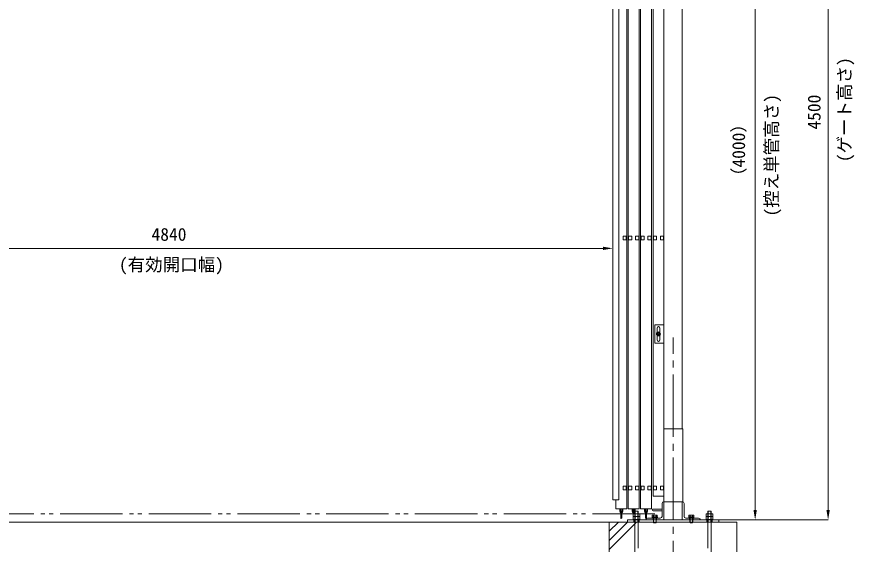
# Model space of a CAD drawing. Units: millimetres, scale not verified. Extents: x -48980 to -28855, y -14438 to 14438.
# Drawn here: x -43128 to -38537, y -11408 to -8516 of the extents above; entities that cross this region are included whole.
import ezdxf
from ezdxf.enums import TextEntityAlignment as Align

# ---------------------------------------------------------------- set-up
doc = ezdxf.new("R2010")
doc.units = ezdxf.units.MM
doc.header["$LTSCALE"] = 38
for name, pattern in [('CHAIN2', [12, 9, -1, 1, -1]), ('DASHED1', [1.8, 1.2, -0.6]), ('DOUBLE_CHAIN2', [12.8, 9, -1, 0.6, -0.6, 0.6, -1])]:
    doc.linetypes.add(name, pattern=pattern)
for name, color, linetype, lineweight in [('0-5_ﾍﾞｰｽﾗｲﾝ', 5, 'Continuous', 18), ('0-6_ﾎﾞﾙﾄ類', 2, 'Continuous', 18), ('0-8_ﾜｲﾔｰﾛｰﾌﾟ', 7, 'DOUBLE_CHAIN2', 18), ('0-9_基礎工事用PCA小', 7, 'Continuous', 18), ('0-B_寸法', 3, 'Continuous', 18), ('0-C_側固定棒', 7, 'Continuous', 18), ('0-F_中央走行棒', 7, 'Continuous', 18), ('1-0_中央走行棒右', 7, 'Continuous', 18), ('1-2_通芯', 1, 'CHAIN2', 18), ('1-6_標準柱', 7, 'Continuous', 18)]:
    doc.layers.add(name, color=color, linetype=linetype, lineweight=lineweight)
doc.styles.add('ＭＳ ゴシック', font='')
doc.styles.get('ＭＳ ゴシック').set_extended_font_data('MS Gothic')

msp = doc.modelspace()

# ---------------------------------------------------------------- linework, layer by layer
at = {"layer": '0-5_ﾍﾞｰｽﾗｲﾝ'}
for p, q in [((-46791.7, -11287.5), (-39180.2, -11287.5)), ((-39280.2, -11275.5), (-38680.2, -11275.5))]:
    msp.add_line(p, q, dxfattribs=at)
at = {"layer": '0-6_ﾎﾞﾙﾄ類'}
for p, q in [((-39739.72, -11255.48), (-39739.72, -11240.9)), ((-39720.68, -11255.48), (-39720.68, -11240.9)), ((-39642.02, -11248.5), (-39643.88, -11249.55)), ((-39642.02, -11248.5), (-39618.38, -11248.5)), ((-39618.38, -11248.5), (-39616.53, -11249.55)), ((-39442.03, -11248.5), (-39443.88, -11249.55)), ((-39442.03, -11248.5), (-39418.38, -11248.5)), ((-39418.38, -11248.5), (-39416.53, -11249.55)), ((-39339.72, -11255.48), (-39339.72, -11240.9)), ((-39320.68, -11255.48), (-39320.68, -11240.9)), ((-39739.72, -11258.32), (-39739.72, -11272.9)), ((-39720.68, -11258.32), (-39720.68, -11272.9)), ((-39643.88, -11249.55), (-39643.88, -11258.3)), ((-39643.88, -11258.3), (-39616.53, -11258.3)), ((-39641.45, -11258.5), (-39618.95, -11258.5)), ((-39638.2, -11287.5), (-39638.2, -11265.5)), ((-39638.2, -11287.5), (-39636.97, -11290.3)), ((-39637.03, -11249.55), (-39637.03, -11258.3)), ((-39636.97, -11290.3), (-39636.97, -11265.5)), ((-39631.4, -11261.5), (-39630.32, -11265.5)), ((-39630.07, -11261.5), (-39629, -11265.5)), ((-39623.38, -11249.55), (-39623.38, -11258.3)), ((-39622.2, -11287.5), (-39622.2, -11265.5)), ((-39616.53, -11249.55), (-39616.53, -11258.3)), ((-39443.88, -11249.55), (-39443.88, -11258.3)), ((-39443.88, -11258.3), (-39416.53, -11258.3)), ((-39441.45, -11258.5), (-39418.95, -11258.5)), ((-39438.2, -11287.5), (-39438.2, -11265.5)), ((-39438.2, -11287.5), (-39436.97, -11290.3)), ((-39437.03, -11249.55), (-39437.03, -11258.3)), ((-39436.97, -11290.3), (-39436.97, -11265.5)), ((-39431.4, -11261.5), (-39430.33, -11265.5)), ((-39430.08, -11261.5), (-39429, -11265.5)), ((-39423.38, -11249.55), (-39423.38, -11258.3)), ((-39422.2, -11287.5), (-39422.2, -11265.5)), ((-39416.53, -11249.55), (-39416.53, -11258.3)), ((-39339.72, -11258.32), (-39339.72, -11272.9)), ((-39320.68, -11258.32), (-39320.68, -11272.9))]:
    msp.add_line(p, q, dxfattribs=at)
for points in [[(-39605.3, -10246.45), (-39600.38, -10254.95), (-39605.3, -10263.45), (-39615.1, -10263.45), (-39620.03, -10254.95), (-39615.1, -10246.45)], [(-39748.67, -11255.48), (-39748.67, -11240.9), (-39711.72, -11240.9), (-39711.72, -11255.48), (-39714.2, -11256.9), (-39746.2, -11256.9)], [(-39311.73, -11255.48), (-39311.73, -11240.9), (-39348.68, -11240.9), (-39348.68, -11255.48), (-39346.2, -11256.9), (-39314.2, -11256.9)], [(-39748.67, -11258.32), (-39748.67, -11272.9), (-39711.72, -11272.9), (-39711.72, -11258.32), (-39714.2, -11256.9), (-39746.2, -11256.9)], [(-39748.2, -11272.9), (-39712.2, -11272.9), (-39712.2, -11275.5), (-39748.2, -11275.5)], [(-39616.2, -11258.5), (-39616.2, -11261.5), (-39644.2, -11261.5), (-39644.2, -11258.5)], [(-39644.2, -11261.5), (-39616.2, -11261.5), (-39616.2, -11265.5), (-39644.2, -11265.5)], [(-39416.2, -11258.5), (-39416.2, -11261.5), (-39444.2, -11261.5), (-39444.2, -11258.5)], [(-39444.2, -11261.5), (-39416.2, -11261.5), (-39416.2, -11265.5), (-39444.2, -11265.5)], [(-39311.73, -11258.32), (-39311.73, -11272.9), (-39348.68, -11272.9), (-39348.68, -11258.32), (-39346.2, -11256.9), (-39314.2, -11256.9)], [(-39312.2, -11272.9), (-39348.2, -11272.9), (-39348.2, -11275.5), (-39312.2, -11275.5)]]:
    msp.add_lwpolyline(points, close=True, dxfattribs=at)
for points in [[(-39638.2, -11287.5), (-39622.2, -11287.5), (-39623.42, -11290.3)], [(-39636.97, -11290.3), (-39623.42, -11290.3), (-39623.42, -11265.5)], [(-39438.2, -11287.5), (-39422.2, -11287.5), (-39423.43, -11290.3)], [(-39436.97, -11290.3), (-39423.43, -11290.3), (-39423.43, -11265.5)]]:
    msp.add_lwpolyline(points, dxfattribs=at)
for radius in [11, 8.5, 4.75, 4.22]:
    msp.add_circle((-39610.2, -10254.95), radius, dxfattribs=at)
for centre, radius, start, end in [((-39610.2, -10254.95), 8.9, 132.757, 167.243), ((-39610.2, -10254.95), 8.9, 192.757, 227.243), ((-39610.2, -10254.95), 8.9, 72.757, 107.243), ((-39610.2, -10254.95), 8.9, 252.757, 287.243), ((-39610.2, -10254.95), 8.9, 12.757, 47.243), ((-39610.2, -10254.95), 8.9, 312.757, 347.243), ((-39640.45, -11254.55), 6.05, 55.616, 124.384), ((-39630.2, -11271.12), 22.62, 72.412, 107.588), ((-39619.95, -11254.55), 6.05, 55.616, 124.384), ((-39440.45, -11254.55), 6.05, 55.616, 124.384), ((-39430.2, -11271.12), 22.62, 72.412, 107.588), ((-39419.95, -11254.55), 6.05, 55.616, 124.384), ((-39744.2, -11247.73), 8.95, 240, 300), ((-39744.2, -11266.08), 8.95, 60, 120), ((-39730.2, -11224.45), 32.45, 252.932, 287.068), ((-39730.2, -11289.35), 32.45, 72.932, 107.068), ((-39716.2, -11247.73), 8.95, 239.975, 300.025), ((-39716.2, -11266.08), 8.95, 59.975, 120.025), ((-39641.45, -11258.3), 0.2, 180, 270), ((-39618.95, -11258.3), 0.2, 270, 0), ((-39441.45, -11258.3), 0.2, 180, 270), ((-39418.95, -11258.3), 0.2, 270, 0), ((-39344.2, -11247.73), 8.95, 239.975, 300.025), ((-39344.2, -11266.08), 8.95, 59.975, 120.025), ((-39330.2, -11224.45), 32.45, 252.932, 287.068), ((-39330.2, -11289.35), 32.45, 72.932, 107.068), ((-39316.2, -11247.73), 8.95, 240, 300), ((-39316.2, -11266.08), 8.95, 60, 120)]:
    msp.add_arc(centre, radius, start, end, dxfattribs=at)
at = {"layer": '0-8_ﾜｲﾔｰﾛｰﾌﾟ'}
msp.add_line((-39630.2, -11242.5), (-44930.2, -11242.5), dxfattribs=at)
at = {"layer": '0-9_基礎工事用PCA小'}
for p, q in [((-39880.2, -11437.5), (-39730.2, -11287.5)), ((-39880.2, -11387.5), (-39780.2, -11287.5)), ((-39880.2, -11337.5), (-39830.2, -11287.5)), ((-39739.72, -11287.5), (-39720.68, -11287.5)), ((-39320.68, -11287.5), (-39339.72, -11287.5))]:
    msp.add_line(p, q, dxfattribs=at)
at = {"layer": '0-9_基礎工事用PCA小', "color": 4, "linetype": 'DASHED1', "lineweight": 9}
for p, q in [((-39744.9, -11275.5), (-39744.9, -11287.5)), ((-39715.2, -11275.5), (-39715.2, -11287.5)), ((-39638.2, -11275.5), (-39638.2, -11287.5)), ((-39622.2, -11275.5), (-39622.2, -11287.5)), ((-39438.2, -11275.5), (-39438.2, -11287.5)), ((-39422.2, -11275.5), (-39422.2, -11287.5)), ((-39345.2, -11275.5), (-39345.2, -11287.5)), ((-39315.2, -11275.5), (-39315.2, -11287.5))]:
    msp.add_line(p, q, dxfattribs=at)
at = {"layer": '0-9_基礎工事用PCA小'}
for points in [[(-39739.72, -11804.45), (-39739.72, -11227.5), (-39720.68, -11227.5), (-39720.68, -11429.5)], [(-39739.72, -11290), (-39737.23, -11287.5), (-39737.23, -11227.5), (-39723.17, -11227.5), (-39723.17, -11287.5), (-39720.68, -11290)], [(-39320.68, -11804.45), (-39320.68, -11227.5), (-39339.72, -11227.5), (-39339.72, -11429.5)], [(-39320.68, -11290), (-39323.17, -11287.5), (-39323.17, -11227.5), (-39337.22, -11227.5), (-39337.22, -11287.5), (-39339.72, -11290)]]:
    msp.add_lwpolyline(points, dxfattribs=at)
for points in [[(-39880.2, -12187.5), (-39180.2, -12187.5), (-39180.2, -11287.5), (-39880.2, -11287.5)], [(-39780.2, -11287.5), (-39280.2, -11287.5), (-39280.2, -11275.5), (-39780.2, -11275.5)]]:
    msp.add_lwpolyline(points, close=True, dxfattribs=at)
at = {"layer": '0-B_寸法'}
for p, q in [((-38680.2, -6830.5), (-38680.2, -11220.5)), ((-39080.2, -7330.5), (-39080.2, -11220.5)), ((-39860.2, -9345.3), (-39860.2, -9786.9)), ((-44645.2, -9785.9), (-39915.2, -9785.9)), ((-39479.2, -11275.5), (-38679.2, -11275.5)), ((-39390.75, -11275.5), (-39079.2, -11275.5))]:
    msp.add_line(p, q, dxfattribs=at)
at = {"layer": '0-B_寸法', "color": 91}
for points in [[(-39915.2, -9776.73), (-39860.2, -9785.9), (-39915.2, -9795.08)], [(-39089.38, -11220.5), (-39080.2, -11275.5), (-39071.03, -11220.5)], [(-38689.38, -11220.5), (-38680.2, -11275.5), (-38671.03, -11220.5)]]:
    msp.add_solid(points, dxfattribs=at)
at = {"layer": '0-C_側固定棒'}
for points in [[(-39640.2, -11089.95), (-39640.2, -7474.95), (-39580.2, -7474.95), (-39580.2, -11144.95), (-39640.2, -11144.95)], [(-39620.55, -9738.45), (-39637.85, -9738.45), (-39637.85, -9718.45), (-39620.55, -9718.45)], [(-39582.55, -9738.45), (-39599.85, -9738.45), (-39599.85, -9718.45), (-39582.55, -9718.45)], [(-39620.55, -11109.95), (-39637.85, -11109.95), (-39637.85, -11089.95), (-39620.55, -11089.95)], [(-39582.55, -11109.95), (-39599.85, -11109.95), (-39599.85, -11089.95), (-39582.55, -11089.95)]]:
    msp.add_lwpolyline(points, close=True, dxfattribs=at)
at = {"layer": '0-F_中央走行棒'}
for p, q in [((-39754.75, -11228.05), (-39754.75, -11214.95)), ((-39749.75, -11228.05), (-39749.75, -11214.95)), ((-39748.7, -11229.45), (-39748.7, -11264.45)), ((-39743.7, -11240.9), (-39743.7, -11229.45)), ((-39742.75, -11214.95), (-39742.75, -11228.05)), ((-39737.75, -11214.95), (-39737.75, -11227.5)), ((-39686.75, -11228.05), (-39686.75, -11214.95)), ((-39681.75, -11228.05), (-39681.75, -11214.95)), ((-39680.7, -11229.45), (-39680.7, -11264.45)), ((-39675.7, -11264.45), (-39675.7, -11229.45)), ((-39674.75, -11214.95), (-39674.75, -11228.05)), ((-39669.75, -11214.95), (-39669.75, -11228.05))]:
    msp.add_line(p, q, dxfattribs=at)
for points in [[(-39771.2, -6994.95), (-39776.2, -6994.95), (-39776.2, -11214.95), (-39716.2, -11214.95), (-39716.2, -7039.5)], [(-39708.2, -7047.5), (-39708.2, -11214.95), (-39648.2, -11214.95), (-39648.2, -7299.5)]]:
    msp.add_lwpolyline(points, dxfattribs=at)
for points in [[(-39773.85, -9738.45), (-39756.55, -9738.45), (-39756.55, -9718.45), (-39773.85, -9718.45)], [(-39735.85, -9738.45), (-39718.55, -9738.45), (-39718.55, -9718.45), (-39735.85, -9718.45)], [(-39705.85, -9738.45), (-39688.55, -9738.45), (-39688.55, -9718.45), (-39705.85, -9718.45)], [(-39667.85, -9738.45), (-39650.55, -9738.45), (-39650.55, -9718.45), (-39667.85, -9718.45)], [(-39773.85, -11109.95), (-39756.55, -11109.95), (-39756.55, -11089.95), (-39773.85, -11089.95)], [(-39735.85, -11109.95), (-39718.55, -11109.95), (-39718.55, -11089.95), (-39735.85, -11089.95)], [(-39705.85, -11109.95), (-39688.55, -11109.95), (-39688.55, -11089.95), (-39705.85, -11089.95)], [(-39667.85, -11109.95), (-39650.55, -11109.95), (-39650.55, -11089.95), (-39667.85, -11089.95)]]:
    msp.add_lwpolyline(points, close=True, dxfattribs=at)
for centre, radius, start, end in [((-39746.25, -11228.05), 8.5, 180, 253.254), ((-39746.25, -11228.05), 3.5, 180, 225.592), ((-39746.2, -11229.45), 2.5, 0, 180), ((-39746.25, -11228.05), 3.5, 316.787, 0), ((-39746.25, -11228.05), 8.5, 287.463, 320.152), ((-39678.25, -11228.05), 8.5, 180, 253.254), ((-39678.25, -11228.05), 3.5, 180, 225.592), ((-39678.2, -11229.45), 2.5, 0, 180), ((-39678.25, -11228.05), 8.5, 287.463, 0), ((-39678.25, -11228.05), 3.5, 316.787, 0), ((-39746.2, -11264.45), 2.5, 180, 188.11), ((-39678.2, -11264.45), 2.5, 180, 0)]:
    msp.add_arc(centre, radius, start, end, dxfattribs=at)
at = {"layer": '1-0_中央走行棒右'}
for p, q in [((-39822.75, -11228.05), (-39822.75, -11214.95)), ((-39817.75, -11228.05), (-39817.75, -11214.95)), ((-39816.7, -11229.45), (-39816.7, -11264.45)), ((-39811.7, -11264.45), (-39811.7, -11229.45)), ((-39810.75, -11214.95), (-39810.75, -11228.05)), ((-39805.75, -11214.95), (-39805.75, -11228.05))]:
    msp.add_line(p, q, dxfattribs=at)
msp.add_lwpolyline([(-39844.2, -11164.95), (-39844.2, -11214.95), (-39784.2, -11214.95), (-39784.2, -6994.95), (-39789.2, -6994.95)], dxfattribs=at)
for points in [[(-39860.2, -11164.95), (-39828.2, -11164.95), (-39828.2, -8414.95), (-39860.2, -8414.95)], [(-39803.85, -9738.45), (-39786.55, -9738.45), (-39786.55, -9718.45), (-39803.85, -9718.45)], [(-39803.85, -11109.95), (-39786.55, -11109.95), (-39786.55, -11089.95), (-39803.85, -11089.95)]]:
    msp.add_lwpolyline(points, close=True, dxfattribs=at)
for centre, radius, start, end in [((-39814.25, -11228.05), 8.5, 180, 253.254), ((-39814.25, -11228.05), 3.5, 180, 225.592), ((-39814.2, -11229.45), 2.5, 0, 180), ((-39814.25, -11228.05), 8.5, 287.463, 0), ((-39814.25, -11228.05), 3.5, 316.787, 0), ((-39814.2, -11264.45), 2.5, 180, 0)]:
    msp.add_arc(centre, radius, start, end, dxfattribs=at)
at = {"layer": '1-2_通芯'}
msp.add_line((-39530.2, -12187.5), (-39530.2, -10275.5), dxfattribs=at)
at = {"layer": '1-6_標準柱'}
for p, q in [((-39580.2, -10775.5), (-39580.2, -7325.5)), ((-39480.2, -10775.5), (-39480.2, -7325.5)), ((-39617.7, -10222.5), (-39617.7, -10246.9)), ((-39602.7, -10246.9), (-39602.7, -10222.5)), ((-39617.7, -10262.98), (-39617.7, -10288.5)), ((-39602.7, -10288.5), (-39602.7, -10262.98)), ((-39590.2, -11185.5), (-39590.2, -11255.5)), ((-39470.2, -11185.5), (-39470.2, -11255.5)), ((-39600.2, -11265.5), (-39670.2, -11265.5)), ((-39580.2, -11275.5), (-39480.2, -11275.5)), ((-39460.2, -11265.5), (-39390.2, -11265.5))]:
    msp.add_line(p, q, dxfattribs=at)
at = {"layer": '1-6_標準柱', "color": 4, "linetype": 'DASHED1', "lineweight": 9}
for p, q in [((-39640.2, -11265.5), (-39640.2, -11275.5)), ((-39620.2, -11265.5), (-39620.2, -11275.5)), ((-39440.2, -11265.5), (-39440.2, -11275.5)), ((-39420.2, -11265.5), (-39420.2, -11275.5))]:
    msp.add_line(p, q, dxfattribs=at)
at = {"layer": '1-6_標準柱'}
for points in [[(-39580.2, -10205.5), (-39630.2, -10205.5), (-39630.2, -10305.5), (-39580.2, -10305.5)], [(-39477, -10775.5), (-39580.2, -10775.5), (-39580.2, -11175.5), (-39477, -11175.5)]]:
    msp.add_lwpolyline(points, close=True, dxfattribs=at)
for points in [[(-39680.2, -11275.5), (-39580.2, -11275.5), (-39580.2, -11175.5)], [(-39380.2, -11275.5), (-39480.2, -11275.5), (-39480.2, -11175.5)], [(-39639.2, -11215.5), (-39590.2, -11215.5), (-39590.2, -11225.5), (-39639.2, -11225.5)]]:
    msp.add_lwpolyline(points, dxfattribs=at)
for centre, radius, start, end in [((-39610.2, -10222.5), 7.5, 0, 180), ((-39610.2, -10288.5), 7.5, 180, 0), ((-39580.2, -11185.5), 10, 90, 180), ((-39480.2, -11185.5), 10, 0, 90), ((-39639.2, -11220.5), 5, 90, 270), ((-39670.2, -11275.5), 10, 90, 180), ((-39600.2, -11255.5), 10, 270, 0), ((-39460.2, -11255.5), 10, 180, 270), ((-39390.2, -11275.5), 10, 0, 90)]:
    msp.add_arc(centre, radius, start, end, dxfattribs=at)

# ---------------------------------------------------------------- texts
at = {"layer": '0-B_寸法', "style": 'ＭＳ ゴシック'}
for s, p in [('(ゲート高さ)', (-38534.6, -9313.5)), ('4500', (-38700.6, -9134.6)), ('(控え単管高さ)', (-38934.6, -9611.5)), ('（4000）', (-39114.45, -9438.92))]:
    msp.add_text(s, height=70.38, rotation=90, dxfattribs=at).set_placement(p, align=Align.BOTTOM_LEFT)
for s, p in [('4840', (-42389.3, -9765.5)), ('(有効開口幅)', (-42568.2, -9931.5))]:
    msp.add_text(s, height=70.38, dxfattribs=at).set_placement(p, align=Align.BOTTOM_LEFT)

doc.saveas('drawing.dxf')
